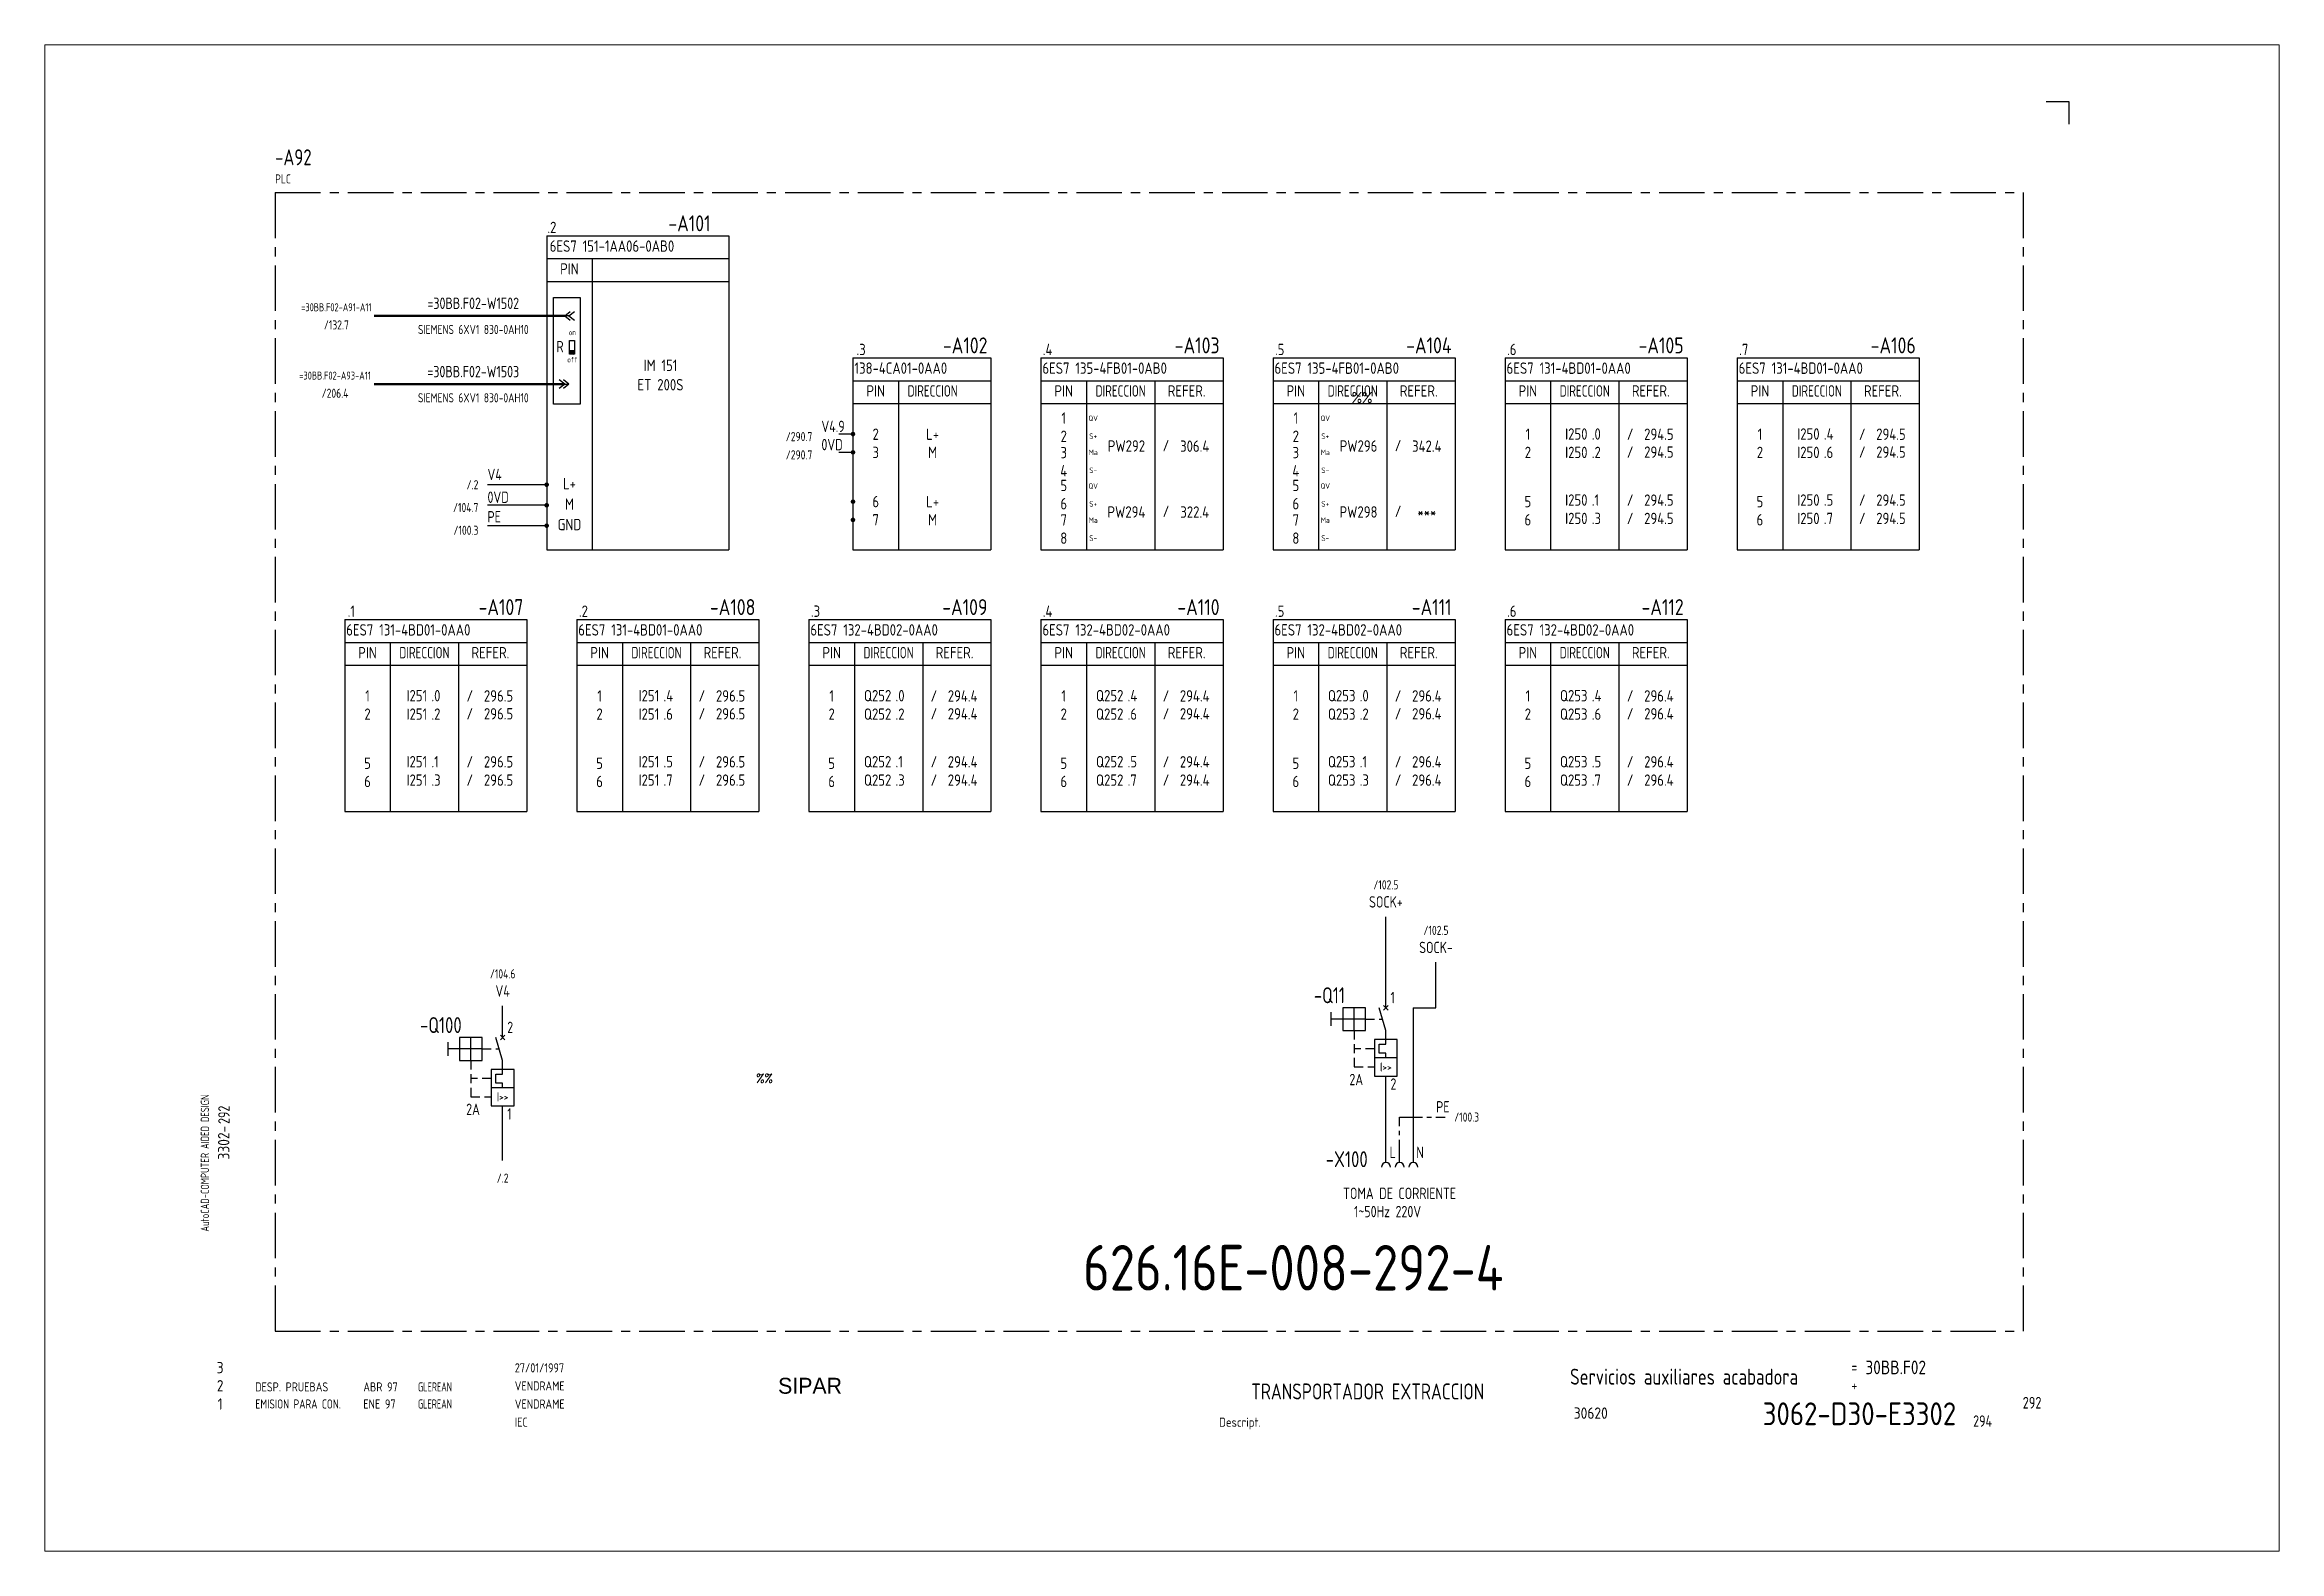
# Paper-space layout 'Presentación1' of a CAD drawing. Extents: x -25 to 466, y -21 to 310.
# The model-space entities are those that its viewports show. They can reach past a viewport. Long polylines and large blocks are cut down to what shows.
import ezdxf
from ezdxf.enums import TextEntityAlignment as Align

# ---------------------------------------------------------------- set-up
doc = ezdxf.new("R2010")
doc.units = 0
doc.header["$LTSCALE"] = 8
doc.header["$MEASUREMENT"] = 0
for name, pattern in [('CENTER', [2, 1.25, -0.25, 0.25, -0.25]), ('CENTER12', [1, 0.625, -0.125, 0.125, -0.125]), ('HIDDEN', [0.375, 0.25, -0.125])]:
    doc.linetypes.add(name, pattern=pattern)
doc.layers.get('0').update_dxf_attribs({"linetype": 'CONTINUOUS'})
doc.layers.add('CART', color=7, linetype='CONTINUOUS')
doc.styles.add('DIN', font='DIN', dxfattribs={"width": 0.85})
doc.styles.add('SIMPLEX', font='SIMPLEX', dxfattribs={"width": 0.9})
doc.styles.add('UNIV', font='UNIV')

# ---------------------------------------------------------------- blocks, each defined once
blk = doc.blocks.new('WB-FG100')
at = {"layer": 'CART', "color": 1}
for p, q in [((415, 297), (420, 297)), ((420, 297), (420, 292))]:
    blk.add_line(p, q, dxfattribs=at)
at = {"layer": 'CART', "color": 1, "style": 'DIN', "width": 0.8}
blk.add_text('AutoCAD-COMPUTER AIDED DESIGN', height=1.8, rotation=90, dxfattribs=at).set_placement((11.47, 48.84))
at = {"layer": 'CART', "color": 3, "style": 'DIN', "width": 0.8}
for s, p in [('=', (372.24, 17.91)), ('+', (372.24, 13.87))]:
    blk.add_text(s, height=2.5, dxfattribs=at).set_placement(p)
at = {"layer": 'CART', "color": 7, "style": 'DIN', "width": 0.9}
blk.add_attdef('FILE', text='', height=2.5, rotation=90, dxfattribs=at).set_placement((15.95, 68.38), align=Align.CENTER)
for tag, p in [('MOD-3', (13.92, 19)), ('MOD-2', (13.92, 15)), ('MOD-1', (13.92, 11)), ('NR.COMMESSA', (315, 9))]:
    blk.add_attdef(tag, text='', height=2.5, dxfattribs=at).set_placement(p, align=Align.MIDDLE)
at = {"layer": 'CART', "color": 7, "style": 'DIN'}
for tag, width, p in [('REV-3', 0.9, (21.66, 19)), ('DATA-3', 0.9, (45.37, 19)), ('NOME-3', 0.9, (57.37, 19)), ('REV-2', 0.9, (21.66, 15)), ('DATA-2', 0.9, (45.37, 15)), ('NOME-2', 0.9, (57.37, 15)), ('REV-1', 0.9, (21.66, 11)), ('DATA-1', 0.9, (45.37, 11)), ('NOME-1', 0.7, (57.37, 11))]:
    blk.add_attdef(tag, text='', height=2, dxfattribs=dict(at, width=width)).set_placement(p, align=Align.MIDDLE_LEFT)
at = {"layer": 'CART', "color": 7, "style": 'DIN', "width": 0.9}
for tag, p, height in [('DATA', (78.64, 17.94), 2), ('ESECUTORE', (78.64, 13.97), 2), ('CONTROLLORE', (78.64, 9.99), 2), ('NORMA', (78.64, 6.01), 2), ('SEGUE', (398.93, 5.65), 2.8)]:
    blk.add_attdef(tag, p, '', height=height, dxfattribs=at)
at = {"layer": 'CART', "color": 2, "style": 'DIN', "width": 0.9}
for tag, p in [('TITOLO-1/3', (266.5, 18.23)), ('TITOLO-2/3', (266.5, 13.18)), ('TITOLO-1/2', (266.5, 15.73)), ('TITOLO-3/3', (266.5, 8.13)), ('TITOLO-2/2', (266.5, 10.68))]:
    blk.add_attdef(tag, text='', height=3.5, dxfattribs=at).set_placement(p, align=Align.MIDDLE)
at = {"layer": 'CART', "color": 3, "style": 'DIN', "width": 0.9}
blk.add_attdef('ASSIEME', text='', height=3.5, dxfattribs=at).set_placement((334, 17), align=Align.MIDDLE)
at = {"layer": 'CART', "color": 3, "style": 'DIN', "width": 0.85}
for tag, p in [('=', (375.33, 16.63)), ('+', (375.33, 12.76))]:
    blk.add_attdef(tag, text='', height=3, dxfattribs=at).set_placement(p, align=Align.BOTTOM_LEFT)
at = {"layer": 'CART', "color": 2, "style": 'DIN', "width": 0.9}
blk.add_attdef('DISEGNO', text='', height=5, dxfattribs=at).set_placement((395.27, 6.35), align=Align.RIGHT)
at = {"layer": 'CART', "color": 3, "style": 'DIN', "width": 0.9}
blk.add_attdef('FOGLIO', text='', height=2.8, dxfattribs=at).set_placement((414.2, 9.56), align=Align.RIGHT)
at = {"layer": 'CART', "color": 1, "style": 'DIN', "width": 0.9}
blk.add_attdef('TIPOLOGIA', (233.37, 6), '', height=2, dxfattribs=at)

msp = doc.modelspace()

# ---------------------------------------------------------------- hatches: boundary and pattern name
at = {"linetype": 'Continuous'}
h = msp.add_hatch(dxfattribs=at)
h.set_pattern_fill('ANSI31', color=256)
h.set_pattern_definition([(45, (-42.73872, 25.90876), (-0.08838835, 0.08838835), [])])
h.paths.add_polyline_path([(90.64, 242.33), (90.64, 241.53), (91.73, 241.53), (91.73, 242.33)])

# ---------------------------------------------------------------- linework, layer by layer
at = {"color": 3, "linetype": 'CENTER'}
for p, q in [((26, 277), (410, 277)), ((26, 277), (26, 27)), ((410, 277), (410, 27)), ((26, 27), (410, 27))]:
    msp.add_line(p, q, dxfattribs=at)
at = {"color": 3}
for p, q in [((85.65, 267.5), (85.65, 198.57)), ((85.65, 267.5), (125.65, 267.5)), ((125.65, 267.5), (125.65, 198.57)), ((85.65, 262.5), (125.65, 262.5)), ((95.65, 262.5), (95.65, 198.57)), ((85.65, 257.5), (125.65, 257.5)), ((152.93, 240.7), (152.93, 198.57)), ((152.93, 240.7), (183.25, 240.7)), ((183.25, 240.7), (183.25, 198.57)), ((194.23, 240.7), (194.23, 198.57)), ((194.23, 240.7), (234.23, 240.7)), ((234.23, 240.7), (234.23, 198.57)), ((245.21, 240.7), (285.21, 240.7)), ((245.21, 240.7), (245.21, 198.57)), ((285.21, 240.7), (285.21, 198.57)), ((296.18, 240.7), (336.18, 240.7)), ((296.18, 240.7), (296.18, 198.57)), ((336.18, 240.7), (336.18, 198.57)), ((347.16, 240.7), (347.16, 198.57)), ((347.16, 240.7), (387.16, 240.7)), ((387.16, 240.7), (387.16, 198.57)), ((152.93, 235.7), (183.25, 235.7)), ((162.93, 235.7), (162.93, 198.57)), ((194.23, 235.7), (234.23, 235.7)), ((204.23, 235.7), (204.23, 198.57)), ((219.23, 235.7), (219.23, 198.57)), ((245.21, 235.7), (285.21, 235.7)), ((255.21, 235.7), (255.21, 198.57)), ((270.21, 235.7), (270.21, 198.57)), ((296.18, 235.7), (336.18, 235.7)), ((306.18, 235.7), (306.18, 198.57)), ((321.18, 235.7), (321.18, 198.57)), ((347.16, 235.7), (387.16, 235.7)), ((357.16, 235.7), (357.16, 198.57)), ((372.16, 235.7), (372.16, 198.57)), ((152.93, 230.7), (183.25, 230.7)), ((194.23, 230.7), (234.23, 230.7)), ((245.21, 230.7), (285.21, 230.7)), ((296.18, 230.7), (336.18, 230.7)), ((347.16, 230.7), (387.16, 230.7)), ((85.65, 198.57), (125.65, 198.57)), ((152.93, 198.57), (183.25, 198.57)), ((194.23, 198.57), (234.23, 198.57)), ((245.21, 198.57), (285.21, 198.57)), ((296.18, 198.57), (336.18, 198.57)), ((347.16, 198.57), (387.16, 198.57)), ((41.29, 183.23), (41.29, 141.1)), ((41.29, 183.23), (81.29, 183.23)), ((81.29, 183.23), (81.29, 141.1)), ((92.27, 183.23), (92.27, 141.1)), ((92.27, 183.23), (132.27, 183.23)), ((132.27, 183.23), (132.27, 141.1)), ((143.25, 183.23), (183.25, 183.23)), ((143.25, 183.23), (143.25, 141.1)), ((183.25, 183.23), (183.25, 141.1)), ((194.23, 183.23), (234.23, 183.23)), ((194.23, 183.23), (194.23, 141.1)), ((234.23, 183.23), (234.23, 141.1)), ((245.21, 183.23), (285.21, 183.23)), ((245.21, 183.23), (245.21, 141.1)), ((285.21, 183.23), (285.21, 141.1)), ((296.18, 183.23), (296.18, 141.1)), ((296.18, 183.23), (336.18, 183.23)), ((336.18, 183.23), (336.18, 141.1)), ((41.29, 178.23), (81.29, 178.23)), ((51.29, 178.23), (51.29, 141.1)), ((66.29, 178.23), (66.29, 141.1)), ((92.27, 178.23), (132.27, 178.23)), ((102.27, 178.23), (102.27, 141.1)), ((117.27, 178.23), (117.27, 141.1)), ((143.25, 178.23), (183.25, 178.23)), ((153.25, 178.23), (153.25, 141.1)), ((168.25, 178.23), (168.25, 141.1)), ((194.23, 178.23), (234.23, 178.23)), ((204.23, 178.23), (204.23, 141.1)), ((219.23, 178.23), (219.23, 141.1)), ((245.21, 178.23), (285.21, 178.23)), ((255.21, 178.23), (255.21, 141.1)), ((270.21, 178.23), (270.21, 141.1)), ((296.18, 178.23), (336.18, 178.23)), ((306.18, 178.23), (306.18, 141.1)), ((321.18, 178.23), (321.18, 141.1)), ((41.29, 173.23), (81.29, 173.23)), ((92.27, 173.23), (132.27, 173.23)), ((143.25, 173.23), (183.25, 173.23)), ((194.23, 173.23), (234.23, 173.23)), ((245.21, 173.23), (285.21, 173.23)), ((296.18, 173.23), (336.18, 173.23)), ((41.29, 141.1), (81.29, 141.1)), ((92.27, 141.1), (132.27, 141.1)), ((143.25, 141.1), (183.25, 141.1)), ((194.23, 141.1), (234.23, 141.1)), ((245.21, 141.1), (285.21, 141.1)), ((296.18, 141.1), (336.18, 141.1))]:
    msp.add_line(p, q, dxfattribs=at)
at = {"linetype": 'Continuous'}
for p, q in [((89.61, 249.94), (90.83, 250.9)), ((90.53, 249.94), (91.75, 250.9)), ((89.61, 249.94), (90.83, 248.97)), ((90.53, 249.94), (89.61, 249.94)), ((90.53, 249.94), (91.75, 248.97)), ((90.64, 241.53), (90.64, 244.53)), ((90.64, 244.53), (91.73, 244.53)), ((91.73, 241.53), (90.64, 241.53)), ((91.73, 244.53), (91.73, 241.53)), ((89.61, 234.94), (88.39, 235.9)), ((90.53, 234.94), (89.31, 235.9)), ((89.61, 234.94), (88.39, 233.97)), ((90.53, 234.94), (89.31, 233.97)), ((89.61, 234.94), (90.53, 234.94))]:
    msp.add_line(p, q, dxfattribs=at)
for p, q in [((152.93, 223.97), (149.81, 223.97)), ((149.81, 219.97), (152.93, 219.97)), ((85.65, 212.85), (72.65, 212.85)), ((85.65, 208.35), (72.65, 208.35)), ((85.65, 203.85), (72.65, 203.85)), ((270, 98), (270, 118)), ((281, 98), (281, 108)), ((75.98, 91.45), (75.98, 98.45)), ((269.5, 98.5), (270.5, 97.5)), ((269.5, 97.5), (270.5, 98.5)), ((258, 94), (258, 97)), ((265.5, 95.5), (258, 95.5)), ((260.5, 98), (260.5, 93)), ((265.5, 98), (260.5, 98)), ((263, 93), (263, 98)), ((265.5, 93), (265.5, 98)), ((270, 93), (268.5, 98)), ((276, 98), (276, 64)), ((276, 98), (281, 98)), ((63.98, 87.45), (63.98, 90.45)), ((71.48, 88.95), (63.98, 88.95)), ((71.48, 91.45), (66.48, 91.45)), ((66.48, 91.45), (66.48, 86.45)), ((68.98, 86.45), (68.98, 91.45)), ((71.48, 86.45), (71.48, 91.45)), ((75.98, 86.45), (74.48, 91.45)), ((75.48, 90.95), (76.48, 91.95)), ((75.48, 91.95), (76.48, 90.95)), ((260.5, 93), (265.5, 93)), ((267.5, 91), (267.5, 83)), ((272.5, 91), (267.5, 91)), ((268.5, 88), (268.5, 90)), ((268.5, 90), (270, 90)), ((270, 90), (270, 93)), ((272.5, 83), (272.5, 91)), ((66.48, 86.45), (71.48, 86.45)), ((73.48, 84.45), (73.48, 76.45)), ((78.48, 84.45), (73.48, 84.45)), ((74.48, 81.45), (74.48, 83.45)), ((74.48, 83.45), (75.98, 83.45)), ((75.98, 83.45), (75.98, 86.45)), ((78.48, 76.45), (78.48, 84.45)), ((272.5, 87), (267.5, 87)), ((270, 88), (268.5, 88)), ((270, 87), (270, 88)), ((78.48, 80.45), (73.48, 80.45)), ((75.98, 81.45), (74.48, 81.45)), ((75.98, 80.45), (75.98, 81.45)), ((267.5, 83), (272.5, 83)), ((270, 64), (270, 83)), ((73.48, 76.45), (78.48, 76.45)), ((75.98, 64.45), (75.98, 76.45))]:
    msp.add_line(p, q)
at = {"linetype": 'HIDDEN'}
for p, q in [((265.5, 95.5), (269.25, 95.5)), ((71.48, 88.95), (75.23, 88.95)), ((263, 93), (263, 85)), ((267.5, 89), (263, 89)), ((68.98, 86.45), (68.98, 78.45)), ((263, 85), (267.5, 85)), ((73.48, 82.45), (68.98, 82.45)), ((68.98, 78.45), (73.48, 78.45))]:
    msp.add_line(p, q, dxfattribs=at)
at = {"linetype": 'CENTER12'}
for p, q in [((273, 74), (283, 74)), ((273, 64), (273, 74))]:
    msp.add_line(p, q, dxfattribs=at)
at = {"linetype": 'Continuous'}
for points in [[(87.16, 253.97), (92.98, 253.97), (92.98, 230.53), (87.16, 230.53)], [(90.64, 242.33), (91.73, 242.33), (91.73, 241.53), (90.64, 241.53)]]:
    msp.add_lwpolyline(points, close=True, dxfattribs=at)
at = {"const_width": 0.5}
for points in [[(90.07, 249.94), (47.75, 249.94)], [(89.61, 234.94), (47.75, 234.94)]]:
    msp.add_lwpolyline(points, dxfattribs=at)
at = {"linetype": 'Continuous', "const_width": 0.5}
for points in [[(152.68, 223.97, 1), (153.18, 223.97, 1)], [(152.68, 219.97, 1), (153.18, 219.97, 1)], [(85.4, 212.85, 1), (85.9, 212.85, 1)], [(85.4, 208.35, 1), (85.9, 208.35, 1)], [(152.68, 209.13, 1), (153.18, 209.13, 1)], [(85.4, 203.85, 1), (85.9, 203.85, 1)], [(152.68, 205.13, 1), (153.18, 205.13, 1)]]:
    msp.add_lwpolyline(points, format="xyb", close=True, dxfattribs=at)
for centre in [(270, 63), (273, 63), (276, 63)]:
    msp.add_arc(centre, 1, 0, 180)

# ---------------------------------------------------------------- block references
at = {"layer": 'CART'}
ref = msp.add_blockref('WB-FG100', (0, 0), dxfattribs=at)
ref.add_attrib('TIPOLOGIA', 'Descript.', (233.37, 6), dxfattribs={"color": 1, "height": 2, "style": 'DIN', "width": 0.9})
ref.add_attrib('ASSIEME', 'Servicios auxiliares acabadora', dxfattribs={"color": 3, "height": 3.5, "style": 'DIN', "width": 0.8}).set_placement((335.5, 17), align=Align.MIDDLE)
ref.add_attrib('=', '30BB.F02', dxfattribs={"color": 3, "height": 3, "style": 'DIN', "width": 0.85}).set_placement((375.33, 16.63), align=Align.BOTTOM_LEFT)
ref.add_attrib('NR.COMMESSA', '30620', dxfattribs={"color": 7, "height": 2.5, "style": 'DIN', "width": 0.9}).set_placement((315, 9), align=Align.MIDDLE)
ref.add_attrib('DISEGNO', '3062-D30-E3302', dxfattribs={"color": 2, "height": 5, "style": 'DIN', "width": 0.9}).set_placement((395.27, 6.35), align=Align.RIGHT)
ref.add_attrib('DATA', '27/01/1997', (78.64, 17.94), dxfattribs={"color": 7, "height": 2, "style": 'DIN', "width": 0.85})
ref.add_attrib('ESECUTORE', 'VENDRAME', (78.64, 13.97), dxfattribs={"color": 7, "height": 2, "style": 'DIN', "width": 0.85})
ref.add_attrib('CONTROLLORE', 'VENDRAME', (78.64, 9.99), dxfattribs={"color": 7, "height": 2, "style": 'DIN', "width": 0.85})
ref.add_attrib('NORMA', 'IEC', (78.64, 6.01), dxfattribs={"color": 7, "height": 2, "style": 'DIN', "width": 0.85})
ref.add_attrib('MOD-1', '1', dxfattribs={"color": 7, "height": 2.5, "style": 'DIN', "width": 0.9}).set_placement((13.92, 11), align=Align.MIDDLE)
ref.add_attrib('REV-1', 'EMISION PARA CON.', dxfattribs={"color": 7, "height": 2, "style": 'DIN', "width": 0.8}).set_placement((21.66, 11), align=Align.MIDDLE_LEFT)
ref.add_attrib('DATA-1', 'ENE 97', dxfattribs={"color": 7, "height": 2, "style": 'DIN', "width": 0.85}).set_placement((45.37, 11), align=Align.MIDDLE_LEFT)
ref.add_attrib('NOME-1', 'GLEREAN', dxfattribs={"color": 7, "height": 2, "style": 'DIN', "width": 0.7}).set_placement((57.37, 11), align=Align.MIDDLE_LEFT)
ref.add_attrib('MOD-2', '2', dxfattribs={"color": 7, "height": 2.5, "style": 'DIN', "width": 0.9}).set_placement((13.92, 15), align=Align.MIDDLE)
ref.add_attrib('MOD-3', '3', dxfattribs={"color": 7, "height": 2.5, "style": 'DIN', "width": 0.9}).set_placement((13.92, 19), align=Align.MIDDLE)
ref.add_attrib('FILE', '3302-', dxfattribs={"color": 7, "height": 2.5, "rotation": 90, "style": 'DIN', "width": 0.9}).set_placement((15.95, 68.38), align=Align.CENTER)

# ---------------------------------------------------------------- texts
at = {"color": 3, "style": 'DIN', "width": 0.8}
msp.add_text('-A92', height=3.5, dxfattribs=at).set_placement((26, 283))
at = {"style": 'DIN'}
for s, height, width, p in [('PLC', 2, 0.8, (26, 279)), ('6ES7 151-1AA06-0AB0', 2.5, 0.85, (86.32, 264)), ('138-4CA01-0AA0', 2.5, 0.85, (153.26, 237.2)), ('6ES7 135-4FB01-0AB0', 2.5, 0.85, (194.55, 237.2)), ('6ES7 135-4FB01-0AB0', 2.5, 0.85, (245.53, 237.2)), ('6ES7 131-4BD01-0AA0', 2.5, 0.85, (296.51, 237.2)), ('6ES7 131-4BD01-0AA0', 2.5, 0.85, (347.49, 237.2)), ('%%', 2.5, 0.85, (262.5, 230.75)), ('V4.9', 2.5, 0.8, (146, 224.41)), ('0VD', 2.5, 0.8, (146, 220.41)), ('.0', 2.5, 0.85, (315.22, 222.74)), ('.2', 2.5, 0.85, (315.22, 218.7)), ('.4', 2.5, 0.85, (366.2, 222.74)), ('.6', 2.5, 0.85, (366.2, 218.7)), ('V4', 2.5, 0.8, (72.65, 213.85)), ('0VD', 2.5, 0.8, (72.65, 208.85)), ('PE', 2.5, 0.8, (72.65, 204.56)), ('.1', 2.5, 0.85, (315.22, 208.24)), ('.3', 2.5, 0.85, (315.22, 204.2)), ('.5', 2.5, 0.85, (366.2, 208.24)), ('.7', 2.5, 0.85, (366.2, 204.2)), ('6ES7 131-4BD01-0AA0', 2.5, 0.85, (41.62, 179.73)), ('6ES7 131-4BD01-0AA0', 2.5, 0.85, (92.59, 179.73)), ('6ES7 132-4BD02-0AA0', 2.5, 0.85, (143.57, 179.73)), ('6ES7 132-4BD02-0AA0', 2.5, 0.85, (194.55, 179.73)), ('6ES7 132-4BD02-0AA0', 2.5, 0.85, (245.53, 179.73)), ('6ES7 132-4BD02-0AA0', 2.5, 0.85, (296.51, 179.73)), ('.0', 2.5, 0.85, (60.33, 165.28)), ('.4', 2.5, 0.85, (111.31, 165.28)), ('.0', 2.5, 0.85, (162.28, 165.28)), ('.4', 2.5, 0.85, (213.26, 165.28)), ('.0', 2.5, 0.85, (264.24, 165.28)), ('.4', 2.5, 0.85, (315.22, 165.28)), ('.2', 2.5, 0.85, (60.33, 161.23)), ('.6', 2.5, 0.85, (111.31, 161.23)), ('.2', 2.5, 0.85, (162.28, 161.23)), ('.6', 2.5, 0.85, (213.26, 161.23)), ('.2', 2.5, 0.85, (264.24, 161.23)), ('.6', 2.5, 0.85, (315.22, 161.23)), ('.1', 2.5, 0.85, (60.33, 150.78)), ('.5', 2.5, 0.85, (111.31, 150.78)), ('.1', 2.5, 0.85, (162.28, 150.78)), ('.5', 2.5, 0.85, (213.26, 150.78)), ('.1', 2.5, 0.85, (264.24, 150.78)), ('.5', 2.5, 0.85, (315.22, 150.78)), ('.3', 2.5, 0.85, (60.33, 146.74)), ('.7', 2.5, 0.85, (111.31, 146.74)), ('.3', 2.5, 0.85, (162.28, 146.74)), ('.7', 2.5, 0.85, (213.26, 146.74)), ('.3', 2.5, 0.85, (264.24, 146.74)), ('.7', 2.5, 0.85, (315.22, 146.74)), ('1', 2.5, 0.8, (271, 99)), ('2', 2.5, 0.8, (76.98, 92.45)), ('2', 2.5, 0.8, (271, 80)), ('1', 2.5, 0.8, (76.98, 73.45)), ('/100.3', 2, 0.8, (285, 73)), ('1~50Hz 220V', 2.5, 0.8, (263, 52)), ('294', 2.5, 0.8, (399, 6))]:
    msp.add_text(s, height=height, dxfattribs=dict(at, width=width)).set_placement(p)
for s, height, width, p in [('.2', 2.5, 0.85, (86.79, 268.1)), ('PIN', 2.5, 0.85, (90.65, 259)), ('=30BB.F02-A91-A11', 1.75, 0.8, (39.45, 250.94)), ('=30BB.F02-W1502', 2.5, 0.8, (69.53, 251.44)), ('/132.7', 2, 0.8, (39.45, 246.94)), ('SIEMENS 6XV1 830-0AH10', 2, 0.8, (69.53, 245.94)), ('on', 1.2, 0.8, (91.28, 245.68)), ('R', 2.5, 0.8, (88.58, 241.93)), ('off', 1.2, 0.8, (91.28, 239.71)), ('.3', 2.5, 0.85, (154.72, 241.3)), ('.4', 2.5, 0.85, (195.68, 241.3)), ('.5', 2.5, 0.85, (246.66, 241.3)), ('.6', 2.5, 0.85, (297.64, 241.3)), ('.7', 2.5, 0.85, (348.61, 241.3)), ('=30BB.F02-A93-A11', 1.75, 0.8, (39.16, 235.94)), ('=30BB.F02-W1503', 2.5, 0.8, (69.53, 236.44)), ('ET 200S', 2.5, 0.85, (110.65, 233.56)), ('IM 151', 2.5, 0.85, (110.65, 237.82)), ('/206.4', 2, 0.8, (39.16, 231.94)), ('SIEMENS 6XV1 830-0AH10', 2, 0.8, (69.53, 230.94)), ('PIN', 2.5, 0.85, (157.93, 232.2)), ('PIN', 2.5, 0.85, (199.23, 232.2)), ('REFER.', 2.5, 0.85, (226.23, 232.2)), ('PIN', 2.5, 0.85, (250.21, 232.2)), ('REFER.', 2.5, 0.85, (277.21, 232.2)), ('PIN', 2.5, 0.85, (301.18, 232.2)), ('REFER.', 2.5, 0.85, (328.18, 232.2)), ('PIN', 2.5, 0.85, (352.16, 232.2)), ('REFER.', 2.5, 0.85, (379.16, 232.2)), ('1', 2.5, 0.85, (199.23, 226.24)), ('QV', 1.2, 0.85, (205.7, 226.85)), ('1', 2.5, 0.85, (250.21, 226.24)), ('QV', 1.2, 0.85, (256.68, 226.85)), ('3', 2.5, 0.85, (157.93, 218.7)), ('2', 2.5, 0.85, (157.93, 222.7)), ('L+', 2.5, 0.85, (170.43, 222.7)), ('M', 2.5, 0.85, (170.43, 218.7)), ('3', 2.5, 0.85, (199.23, 218.66)), ('2', 2.5, 0.85, (199.23, 222.24)), ('S+', 1.2, 0.85, (205.7, 222.92)), ('/', 2.5, 0.85, (221.69, 220.2)), ('306.4', 2.5, 0.85, (228, 220.07)), ('3', 2.5, 0.85, (250.21, 218.66)), ('2', 2.5, 0.85, (250.21, 222.24)), ('S+', 1.2, 0.85, (256.68, 222.92)), ('/', 2.5, 0.85, (272.67, 220.2)), ('342.4', 2.5, 0.85, (278.98, 220.07)), ('2', 2.5, 0.85, (301.18, 218.7)), ('1', 2.5, 0.85, (301.18, 222.7)), ('/', 2.5, 0.85, (323.65, 222.69)), ('/', 2.5, 0.85, (323.65, 218.76)), ('294.5', 2.5, 0.85, (329.96, 222.69)), ('294.5', 2.5, 0.85, (329.96, 218.76)), ('2', 2.5, 0.85, (352.16, 218.7)), ('1', 2.5, 0.85, (352.16, 222.7)), ('/', 2.5, 0.85, (374.63, 222.69)), ('/', 2.5, 0.85, (374.63, 218.76)), ('294.5', 2.5, 0.85, (380.94, 222.69)), ('294.5', 2.5, 0.85, (380.94, 218.76)), ('4', 2.5, 0.85, (199.23, 214.66)), ('Ma', 1.2, 0.85, (205.7, 219.35)), ('S-', 1.2, 0.85, (205.7, 215.43)), ('4', 2.5, 0.85, (250.21, 214.66)), ('Ma', 1.2, 0.85, (256.68, 219.35)), ('S-', 1.2, 0.85, (256.68, 215.43)), ('L+', 2.5, 0.85, (90.65, 211.85)), ('5', 2.5, 0.85, (199.23, 211.44)), ('QV', 1.2, 0.85, (205.7, 211.97)), ('5', 2.5, 0.85, (250.21, 211.44)), ('QV', 1.2, 0.85, (256.68, 211.97)), ('M', 2.5, 0.85, (90.65, 207.35)), ('7', 2.5, 0.85, (157.93, 203.9)), ('6', 2.5, 0.85, (157.93, 207.9)), ('L+', 2.5, 0.85, (170.43, 207.9)), ('M', 2.5, 0.85, (170.43, 203.9)), ('7', 2.5, 0.85, (199.23, 203.87)), ('6', 2.5, 0.85, (199.23, 207.44)), ('S+', 1.2, 0.85, (205.7, 208.04)), ('/', 2.5, 0.85, (221.69, 205.74)), ('322.4', 2.5, 0.85, (228, 205.6)), ('7', 2.5, 0.85, (250.21, 203.87)), ('6', 2.5, 0.85, (250.21, 207.44)), ('S+', 1.2, 0.85, (256.68, 208.04)), ('/', 2.5, 0.85, (272.67, 205.74)), ('***', 2.5, 0.85, (278.98, 205.6)), ('5', 2.5, 0.85, (301.18, 207.9)), ('6', 2.5, 0.85, (301.18, 203.9)), ('/', 2.5, 0.85, (323.65, 208.22)), ('/', 2.5, 0.85, (323.65, 204.2)), ('294.5', 2.5, 0.85, (329.96, 208.22)), ('294.5', 2.5, 0.85, (329.96, 204.2)), ('5', 2.5, 0.85, (352.16, 207.9)), ('6', 2.5, 0.85, (352.16, 203.9)), ('/', 2.5, 0.85, (374.63, 208.22)), ('/', 2.5, 0.85, (374.63, 204.2)), ('294.5', 2.5, 0.85, (380.94, 208.22)), ('294.5', 2.5, 0.85, (380.94, 204.2)), ('GND', 2.5, 0.85, (90.65, 202.85)), ('8', 2.5, 0.85, (199.23, 199.87)), ('Ma', 1.2, 0.85, (205.7, 204.47)), ('S-', 1.2, 0.85, (205.7, 200.54)), ('8', 2.5, 0.85, (250.21, 199.87)), ('Ma', 1.2, 0.85, (256.68, 204.47)), ('S-', 1.2, 0.85, (256.68, 200.54)), ('.1', 2.5, 0.85, (42.74, 183.83)), ('.2', 2.5, 0.85, (93.72, 183.83)), ('.3', 2.5, 0.85, (144.7, 183.83)), ('.4', 2.5, 0.85, (195.68, 183.83)), ('.5', 2.5, 0.85, (246.66, 183.83)), ('.6', 2.5, 0.85, (297.64, 183.83)), ('PIN', 2.5, 0.85, (46.29, 174.73)), ('REFER.', 2.5, 0.85, (73.29, 174.73)), ('PIN', 2.5, 0.85, (97.27, 174.73)), ('REFER.', 2.5, 0.85, (124.27, 174.73)), ('PIN', 2.5, 0.85, (148.25, 174.73)), ('REFER.', 2.5, 0.85, (175.25, 174.73)), ('PIN', 2.5, 0.85, (199.23, 174.73)), ('REFER.', 2.5, 0.85, (226.23, 174.73)), ('PIN', 2.5, 0.85, (250.21, 174.73)), ('REFER.', 2.5, 0.85, (277.21, 174.73)), ('PIN', 2.5, 0.85, (301.18, 174.73)), ('REFER.', 2.5, 0.85, (328.18, 174.73)), ('1', 2.5, 0.85, (46.29, 165.23)), ('/', 2.5, 0.85, (68.76, 165.23)), ('296.5', 2.5, 0.85, (75.07, 165.23)), ('1', 2.5, 0.85, (97.27, 165.23)), ('/', 2.5, 0.85, (119.74, 165.23)), ('296.5', 2.5, 0.85, (126.04, 165.23)), ('1', 2.5, 0.85, (148.25, 165.23)), ('/', 2.5, 0.85, (170.71, 165.23)), ('294.4', 2.5, 0.85, (177.02, 165.23)), ('1', 2.5, 0.85, (199.23, 165.23)), ('/', 2.5, 0.85, (221.69, 165.23)), ('294.4', 2.5, 0.85, (228, 165.23)), ('1', 2.5, 0.85, (250.21, 165.23)), ('/', 2.5, 0.85, (272.67, 165.23)), ('296.4', 2.5, 0.85, (278.98, 165.23)), ('1', 2.5, 0.85, (301.18, 165.23)), ('/', 2.5, 0.85, (323.65, 165.23)), ('296.4', 2.5, 0.85, (329.96, 165.23)), ('2', 2.5, 0.85, (46.29, 161.23)), ('/', 2.5, 0.85, (68.76, 161.3)), ('296.5', 2.5, 0.85, (75.07, 161.3)), ('2', 2.5, 0.85, (97.27, 161.23)), ('/', 2.5, 0.85, (119.74, 161.3)), ('296.5', 2.5, 0.85, (126.04, 161.3)), ('2', 2.5, 0.85, (148.25, 161.23)), ('/', 2.5, 0.85, (170.71, 161.3)), ('294.4', 2.5, 0.85, (177.02, 161.3)), ('2', 2.5, 0.85, (199.23, 161.23)), ('/', 2.5, 0.85, (221.69, 161.3)), ('294.4', 2.5, 0.85, (228, 161.3)), ('2', 2.5, 0.85, (250.21, 161.23)), ('/', 2.5, 0.85, (272.67, 161.3)), ('296.4', 2.5, 0.85, (278.98, 161.3)), ('2', 2.5, 0.85, (301.18, 161.23)), ('/', 2.5, 0.85, (323.65, 161.3)), ('296.4', 2.5, 0.85, (329.96, 161.3)), ('5', 2.5, 0.85, (46.29, 150.44)), ('/', 2.5, 0.85, (68.76, 150.76)), ('296.5', 2.5, 0.85, (75.07, 150.76)), ('5', 2.5, 0.85, (97.27, 150.44)), ('/', 2.5, 0.85, (119.74, 150.76)), ('296.5', 2.5, 0.85, (126.04, 150.76)), ('5', 2.5, 0.85, (148.25, 150.44)), ('/', 2.5, 0.85, (170.71, 150.76)), ('294.4', 2.5, 0.85, (177.02, 150.76)), ('5', 2.5, 0.85, (199.23, 150.44)), ('/', 2.5, 0.85, (221.69, 150.76)), ('294.4', 2.5, 0.85, (228, 150.76)), ('5', 2.5, 0.85, (250.21, 150.44)), ('/', 2.5, 0.85, (272.67, 150.76)), ('296.4', 2.5, 0.85, (278.98, 150.76)), ('5', 2.5, 0.85, (301.18, 150.44)), ('/', 2.5, 0.85, (323.65, 150.76)), ('296.4', 2.5, 0.85, (329.96, 150.76)), ('6', 2.5, 0.85, (46.29, 146.44)), ('/', 2.5, 0.85, (68.76, 146.74)), ('296.5', 2.5, 0.85, (75.07, 146.74)), ('6', 2.5, 0.85, (97.27, 146.44)), ('/', 2.5, 0.85, (119.74, 146.74)), ('296.5', 2.5, 0.85, (126.04, 146.74)), ('6', 2.5, 0.85, (148.25, 146.44)), ('/', 2.5, 0.85, (170.71, 146.74)), ('294.4', 2.5, 0.85, (177.02, 146.74)), ('6', 2.5, 0.85, (199.23, 146.44)), ('/', 2.5, 0.85, (221.69, 146.74)), ('294.4', 2.5, 0.85, (228, 146.74)), ('6', 2.5, 0.85, (250.21, 146.44)), ('/', 2.5, 0.85, (272.67, 146.74)), ('296.4', 2.5, 0.85, (278.98, 146.74)), ('6', 2.5, 0.85, (301.18, 146.44)), ('/', 2.5, 0.85, (323.65, 146.74)), ('296.4', 2.5, 0.85, (329.96, 146.74)), ('/102.5', 2, 0.8, (270, 124)), ('SOCK+', 2.5, 0.8, (270, 120)), ('/102.5', 2, 0.8, (281, 114)), ('SOCK-', 2.5, 0.8, (281, 110)), ('/104.6', 2, 0.8, (75.98, 104.45)), ('V4', 2.5, 0.8, (75.98, 100.45)), ('I>>', 2, 0.8, (270, 84)), ('I>>', 2, 0.8, (75.98, 77.45)), ('PE', 2.5, 0.8, (282.5, 75)), ('L', 2.5, 0.8, (271.5, 65)), ('N', 2.5, 0.8, (277.5, 65)), ('/.2', 2, 0.8, (75.98, 59.6)), ('TOMA DE CORRIENTE', 2.5, 0.8, (273, 56))]:
    msp.add_text(s, height=height, dxfattribs=dict(at, width=width)).set_placement(p, align=Align.CENTER)
at = {"color": 3, "style": 'DIN'}
for s, height, width, p in [('-A101', 3.5, 0.85, (121.65, 268.5)), ('-A102', 3.5, 0.85, (182.48, 241.7)), ('-A103', 3.5, 0.85, (233.46, 241.7)), ('-A104', 3.5, 0.85, (284.43, 241.7)), ('-A105', 3.5, 0.85, (335.41, 241.7)), ('-A106', 3.5, 0.85, (386.39, 241.7)), ('-A107', 3.5, 0.85, (80.52, 184.23)), ('-A108', 3.5, 0.85, (131.5, 184.23)), ('-A109', 3.5, 0.85, (182.48, 184.23)), ('-A110', 3.5, 0.85, (233.46, 184.23)), ('-A111', 3.5, 0.85, (284.43, 184.23)), ('-A112', 3.5, 0.85, (335.41, 184.23)), ('-Q11', 3.5, 0.8, (261, 99)), ('-Q100', 3.5, 0.8, (66.98, 92.45)), ('-X100', 3.5, 0.8, (266, 63)), ('292', 2.56, 0.8, (414, 10))]:
    msp.add_text(s, height=height, dxfattribs=dict(at, width=width)).set_placement(p, align=Align.RIGHT)
at = {"style": 'DIN', "width": 0.596129}
for p, p2 in [((164.93, 232.2), (175.93, 232.2)), ((206.23, 232.2), (217.23, 232.2)), ((257.21, 232.2), (268.21, 232.2)), ((308.18, 232.2), (319.18, 232.2)), ((359.16, 232.2), (370.16, 232.2)), ((53.29, 174.73), (64.29, 174.73)), ((104.27, 174.73), (115.27, 174.73)), ((155.25, 174.73), (166.25, 174.73)), ((206.23, 174.73), (217.23, 174.73)), ((257.21, 174.73), (268.21, 174.73)), ((308.18, 174.73), (319.18, 174.73))]:
    msp.add_text('DIRECCION', height=2.5, dxfattribs=at).set_placement(p, p2, align=Align.FIT)
at = {"style": 'DIN'}
for s, height, width, p in [('/290.7', 2, 0.8, (144, 222.41)), ('I250', 2.5, 0.85, (314.28, 222.74)), ('I250', 2.5, 0.85, (314.28, 218.7)), ('I250', 2.5, 0.85, (365.26, 222.74)), ('I250', 2.5, 0.85, (365.26, 218.7)), ('/290.7', 2, 0.8, (144, 218.41)), ('/.2', 2, 0.8, (70.65, 211.85)), ('/104.7', 2, 0.8, (70.65, 206.85)), ('I250', 2.5, 0.85, (314.28, 208.24)), ('I250', 2.5, 0.85, (314.28, 204.2)), ('I250', 2.5, 0.85, (365.26, 208.24)), ('I250', 2.5, 0.85, (365.26, 204.2)), ('/100.3', 2, 0.8, (70.65, 201.85)), ('I251', 2.5, 0.85, (59.39, 165.28)), ('I251', 2.5, 0.85, (110.37, 165.28)), ('Q252', 2.5, 0.85, (161.35, 165.28)), ('Q252', 2.5, 0.85, (212.33, 165.28)), ('Q253', 2.5, 0.85, (263.31, 165.28)), ('Q253', 2.5, 0.85, (314.28, 165.28)), ('I251', 2.5, 0.85, (59.39, 161.23)), ('I251', 2.5, 0.85, (110.37, 161.23)), ('Q252', 2.5, 0.85, (161.35, 161.23)), ('Q252', 2.5, 0.85, (212.33, 161.23)), ('Q253', 2.5, 0.85, (263.31, 161.23)), ('Q253', 2.5, 0.85, (314.28, 161.23)), ('I251', 2.5, 0.85, (59.39, 150.78)), ('I251', 2.5, 0.85, (110.37, 150.78)), ('Q252', 2.5, 0.85, (161.35, 150.78)), ('Q252', 2.5, 0.85, (212.33, 150.78)), ('Q253', 2.5, 0.85, (263.31, 150.78)), ('Q253', 2.5, 0.85, (314.28, 150.78)), ('I251', 2.5, 0.85, (59.39, 146.74)), ('I251', 2.5, 0.85, (110.37, 146.74)), ('Q252', 2.5, 0.85, (161.35, 146.74)), ('Q252', 2.5, 0.85, (212.33, 146.74)), ('Q253', 2.5, 0.85, (263.31, 146.74)), ('Q253', 2.5, 0.85, (314.28, 146.74)), ('2A', 2.5, 0.8, (265, 81)), ('2A', 2.5, 0.8, (70.98, 74.45))]:
    msp.add_text(s, height=height, dxfattribs=dict(at, width=width)).set_placement(p, align=Align.RIGHT)
at = {"style": 'DIN', "width": 0.85}
for s, p in [('PW292', (213, 219.36)), ('PW296', (263.98, 219.36)), ('PW294', (213, 204.87)), ('PW298', (263.98, 204.87))]:
    msp.add_text(s, height=2.5, dxfattribs=at).set_placement(p, align=Align.BOTTOM_CENTER)
at = {"color": 7, "linetype": 'Continuous', "style": 'SIMPLEX', "width": 0.9}
msp.add_text('%%', height=2, dxfattribs=at).set_placement((133.5, 82.5), align=Align.MIDDLE)
at = {"style": 'DIN', "width": 0.8}
msp.add_text('292', height=2.5, rotation=90, dxfattribs=at).set_placement((16, 72.5))
at = {"linetype": 'Continuous', "style": 'DIN'}
for s, width, p in [('DESP. PRUEBAS', 0.85, (21.62, 13.75)), ('ABR 97', 0.85, (45.38, 13.75)), ('GLEREAN', 0.7, (57.38, 13.75))]:
    msp.add_text(s, height=2, dxfattribs=dict(at, width=width)).set_placement(p)
at = {"color": 3, "style": 'DIN', "width": 0.8}
msp.add_text('TRANSPORTADOR EXTRACCION', height=3.5, dxfattribs=at).set_placement((266, 12), align=Align.CENTER)
at = {"color": 2, "insert": (203.47, 45.92), "char_height": 10, "width": 111.0411, "attachment_point": 1, "style": 'DIN'}
msp.add_mtext('626.16E-008-292-4', dxfattribs=at)
at = {"layer": 'CART', "color": 2, "linetype": 'Continuous', "style": 'UNIV'}
msp.add_text('SIPAR', height=3.5, dxfattribs=at).set_placement((143.5, 13.25), align=Align.CENTER)

psp = doc.layouts.new('Presentación1')

# ---------------------------------------------------------------- viewports
at = {"layer": '0', "linetype": 'Continuous'}
psp.add_viewport(center=(220.89, 144.18), size=(490.87, 330.8135), view_center_point=(220.81, 144.06), view_height=330.8135, dxfattribs=at)

doc.saveas('drawing.dxf')
